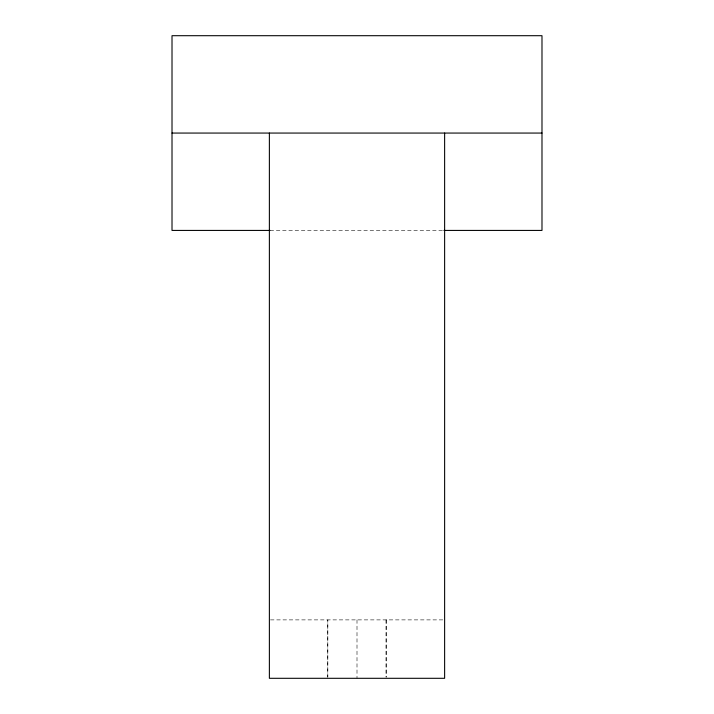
<?xml version="1.0" encoding="UTF-8"?>
<svg xmlns="http://www.w3.org/2000/svg" width="714" height="714" viewBox="0 0 714 714"><rect width="100%" height="100%" fill="white"/><g stroke="black" fill="none" stroke-linecap="round" stroke-linejoin="round"><path stroke-width="0.54" stroke-dasharray="3.57 2.68" d="M270.079 230.426L443.921 230.426M270.472 619.886L444.626 619.886M386.212 619.886L386.194 677.202M386.06 619.886L386.06 677.202M357 619.886L357 678.3M327.806 677.202L327.806 619.886L327.788 677.202"/><path stroke-width="1.07" d="M172.012 133.063L541.988 133.063M270.079 230.426L172.012 230.426L172.012 35.7L541.988 35.7L541.988 230.426L443.921 230.426M444.626 133.063L444.626 678.3L269.374 678.3L269.374 133.063"/></g></svg>
